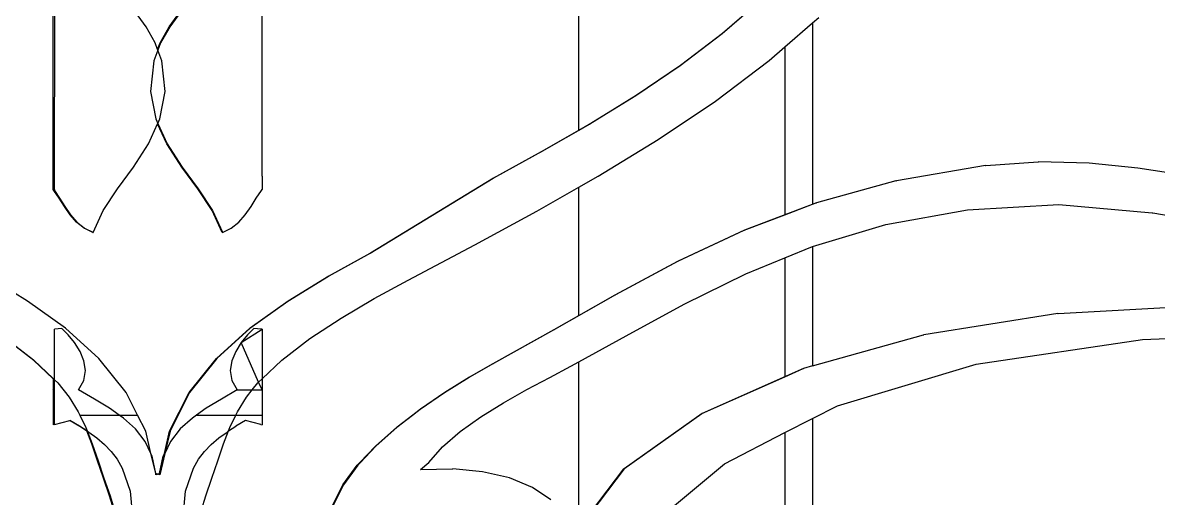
# Model space of a CAD drawing. Header units: inches. Extents: x 1397 to 20304, y -27267 to -746.
# Drawn here: x 13952.83 to 13966.33, y -23850.38 to -23844.72 of the extents above; entities that cross this region are included whole.
import ezdxf

# ---------------------------------------------------------------- set-up
doc = ezdxf.new("R2010")
doc.units = ezdxf.units.IN
doc.header["$LTSCALE"] = 17
doc.header["$MEASUREMENT"] = 0
doc.layers.add('25 BOT BAR', color=12, linetype='Continuous', lineweight=25)

# ---------------------------------------------------------------- blocks, each defined once
blk = doc.blocks.new('A$C99292ed1')
for p, q in [((42.983, 19.61), (42.983, 28.525)), ((36.733, 18.931), (36.734, 21.477)), ((36.748, 21.468), (36.746, 18.736)), ((39.218, 18.931), (39.217, 21.477)), ((44.686, 21.046), (45.146, 21.544)), ((45.151, 21.544), (44.691, 21.046)), ((37.837, 21.145), (37.711, 21.364)), ((38.114, 21.145), (38.24, 21.364)), ((38.245, 21.364), (38.119, 21.145)), ((45.432, 20.85), (45.762, 21.209)), ((45.762, 21.209), (45.835, 21.288)), ((45.762, 21.209), (45.762, 18.509)), ((37.946, 20.907), (37.837, 21.145)), ((38.004, 20.907), (38.114, 21.145)), ((38.119, 21.145), (38.009, 20.907)), ((38.119, 21.145), (38.114, 21.145)), ((44.188, 20.574), (44.686, 21.046)), ((44.691, 21.046), (44.193, 20.574)), ((44.686, 21.046), (44.691, 21.046)), ((37.978, 20.802), (37.93, 20.64)), ((37.975, 20.81), (37.946, 20.907)), ((37.975, 20.81), (38.004, 20.907)), ((37.978, 20.802), (37.975, 20.81)), ((38.009, 20.907), (37.978, 20.802)), ((38.026, 20.64), (37.978, 20.802)), ((38.009, 20.907), (38.004, 20.907)), ((45.247, 20.648), (45.432, 20.85)), ((45.432, 20.85), (45.432, 18.352)), ((37.93, 20.64), (37.89, 20.185)), ((38.066, 20.185), (38.026, 20.64)), ((43.659, 20.126), (44.188, 20.574)), ((44.193, 20.574), (43.664, 20.126)), ((44.188, 20.574), (44.193, 20.574)), ((44.606, 20.044), (45.247, 20.648)), ((37.89, 20.185), (37.953, 19.777)), ((38.002, 19.777), (38.066, 20.185)), ((43.107, 19.699), (43.659, 20.126)), ((43.664, 20.126), (43.112, 19.699)), ((43.659, 20.126), (43.664, 20.126)), ((43.924, 19.47), (44.606, 20.044)), ((37.953, 19.777), (37.978, 19.71)), ((37.978, 19.71), (38.002, 19.777)), ((37.866, 19.406), (37.975, 19.703)), ((37.975, 19.703), (37.978, 19.71)), ((38.084, 19.406), (37.975, 19.703)), ((37.978, 19.71), (38.089, 19.406)), ((42.539, 19.291), (42.983, 19.61)), ((43.112, 19.699), (42.544, 19.291)), ((42.983, 19.61), (43.107, 19.699)), ((43.107, 19.699), (43.112, 19.699)), ((43.212, 18.925), (43.924, 19.47)), ((37.689, 19.062), (37.866, 19.406)), ((38.089, 19.406), (38.084, 19.406)), ((38.262, 19.062), (38.084, 19.406)), ((38.089, 19.406), (38.267, 19.062)), ((41.964, 18.898), (42.539, 19.291)), ((42.544, 19.291), (41.969, 18.898)), ((42.539, 19.291), (42.544, 19.291)), ((37.499, 18.735), (37.689, 19.062)), ((38.451, 18.735), (38.262, 19.062)), ((38.267, 19.062), (38.262, 19.062)), ((38.267, 19.062), (38.456, 18.735)), ((47.816, 19.085), (46.758, 18.857)), ((47.816, 19.085), (47.821, 19.085)), ((47.821, 19.085), (48.443, 19.139)), ((48.443, 19.139), (48.446, 19.138)), ((48.448, 19.139), (48.446, 19.138)), ((49.05, 19.119), (48.448, 19.139)), ((49.628, 19.045), (49.05, 19.119)), ((50.185, 18.936), (49.628, 19.045)), ((36.734, 18.928), (36.733, 18.931)), ((36.734, 18.908), (36.734, 18.928)), ((36.734, 18.729), (36.734, 18.908)), ((36.734, 18.908), (36.746, 18.736)), ((39.216, 18.928), (39.218, 18.931)), ((39.216, 18.928), (39.216, 18.729)), ((42.983, 18.762), (43.212, 18.925)), ((40.501, 17.778), (41.964, 18.898)), ((41.969, 18.898), (40.506, 17.778)), ((41.964, 18.898), (41.969, 18.898)), ((46.753, 18.857), (45.81, 18.529)), ((46.753, 18.857), (46.758, 18.857)), ((36.746, 18.715), (36.734, 18.729)), ((36.742, 18.715), (36.734, 18.729)), ((36.742, 18.715), (36.746, 18.715)), ((36.803, 18.599), (36.742, 18.715)), ((36.746, 18.736), (36.747, 18.725)), ((36.747, 18.725), (36.746, 18.715)), ((36.749, 18.712), (36.746, 18.715)), ((36.749, 18.712), (36.808, 18.599)), ((37.329, 18.414), (37.499, 18.735)), ((38.456, 18.735), (38.451, 18.735)), ((38.622, 18.414), (38.451, 18.735)), ((38.456, 18.735), (38.627, 18.414)), ((39.148, 18.599), (39.208, 18.715)), ((39.208, 18.715), (39.216, 18.729)), ((42.482, 18.404), (42.983, 18.762)), ((42.983, 16.855), (42.983, 18.762)), ((36.803, 18.599), (36.808, 18.599)), ((36.866, 18.475), (36.803, 18.599)), ((36.808, 18.599), (36.87, 18.475)), ((39.085, 18.475), (39.148, 18.599)), ((45.81, 18.529), (44.953, 18.123)), ((45.432, 18.352), (45.762, 18.509)), ((45.762, 18.509), (45.805, 18.529)), ((45.805, 18.529), (45.81, 18.529)), ((47.603, 18.427), (48.689, 18.504)), ((48.689, 18.504), (49.8, 18.38)), ((36.866, 18.475), (36.87, 18.475)), ((36.934, 18.352), (36.866, 18.475)), ((36.87, 18.475), (36.939, 18.352)), ((37.208, 18.089), (37.329, 18.414)), ((38.743, 18.089), (38.622, 18.414)), ((38.627, 18.414), (38.622, 18.414)), ((38.627, 18.414), (38.747, 18.092)), ((39.016, 18.352), (39.085, 18.475)), ((41.745, 17.903), (42.482, 18.404)), ((46.632, 18.209), (47.603, 18.427)), ((49.8, 18.38), (49.805, 18.38)), ((49.805, 18.38), (50.214, 18.291)), ((36.934, 18.352), (36.939, 18.352)), ((37.011, 18.241), (36.934, 18.352)), ((36.939, 18.352), (37.016, 18.241)), ((37.1, 18.15), (37.011, 18.241)), ((37.011, 18.241), (37.016, 18.241)), ((37.016, 18.241), (37.105, 18.15)), ((38.851, 18.15), (38.939, 18.241)), ((38.939, 18.241), (39.016, 18.352)), ((44.948, 18.123), (45.432, 18.352)), ((37.1, 18.15), (37.105, 18.15)), ((37.203, 18.089), (37.1, 18.15)), ((37.105, 18.15), (37.204, 18.092)), ((37.204, 18.092), (37.203, 18.089)), ((37.204, 18.092), (37.208, 18.089)), ((38.747, 18.092), (38.743, 18.089)), ((38.747, 18.092), (38.748, 18.089)), ((38.748, 18.089), (38.851, 18.15)), ((44.159, 17.66), (44.948, 18.123)), ((44.953, 18.123), (44.164, 17.66)), ((44.948, 18.123), (44.953, 18.123)), ((45.762, 17.882), (46.632, 18.209)), ((37.203, 18.089), (37.208, 18.089)), ((38.748, 18.089), (38.743, 18.089)), ((40.954, 17.381), (41.745, 17.903)), ((45.432, 17.713), (45.759, 17.881)), ((45.759, 17.881), (45.762, 17.882)), ((45.762, 17.882), (45.762, 16.103)), ((40.005, 17.436), (40.501, 17.778)), ((40.506, 17.778), (40.01, 17.436)), ((40.501, 17.778), (40.506, 17.778)), ((44.966, 17.474), (45.432, 17.713)), ((45.432, 17.713), (45.432, 15.943)), ((43.414, 17.161), (44.159, 17.66)), ((44.164, 17.66), (43.419, 17.161)), ((44.159, 17.66), (44.164, 17.66)), ((36.429, 17.067), (35.946, 17.436)), ((39.522, 17.067), (40.005, 17.436)), ((40.01, 17.436), (39.527, 17.067)), ((40.005, 17.436), (40.01, 17.436)), ((44.234, 17.021), (44.966, 17.474)), ((40.549, 17.104), (40.954, 17.381)), ((43.419, 17.161), (42.695, 16.647)), ((42.983, 16.855), (43.414, 17.161)), ((43.414, 17.161), (43.419, 17.161)), ((36.879, 16.663), (36.429, 17.067)), ((39.072, 16.663), (39.522, 17.067)), ((39.527, 17.067), (39.077, 16.663)), ((39.522, 17.067), (39.527, 17.067)), ((40.155, 16.815), (40.549, 17.104)), ((43.547, 16.552), (44.234, 17.021)), ((48.677, 16.884), (47.086, 16.566)), ((48.677, 16.884), (48.682, 16.884)), ((48.682, 16.884), (50.379, 17.003)), ((39.785, 16.51), (40.155, 16.815)), ((42.69, 16.647), (42.983, 16.855)), ((36.836, 16.658), (36.749, 16.649)), ((36.749, 15.897), (36.749, 16.649)), ((36.913, 16.565), (36.836, 16.658)), ((37.276, 16.213), (36.879, 16.663)), ((38.674, 16.213), (39.072, 16.663)), ((39.077, 16.663), (38.679, 16.213)), ((38.968, 16.451), (39.216, 16.649)), ((39.12, 16.658), (39.043, 16.565)), ((39.072, 16.663), (39.077, 16.663)), ((39.207, 16.649), (39.12, 16.658)), ((39.216, 16.649), (39.207, 16.649)), ((39.216, 16.649), (39.216, 15.909)), ((41.964, 16.14), (42.69, 16.647)), ((42.695, 16.647), (41.969, 16.14)), ((42.69, 16.647), (42.695, 16.647)), ((49.683, 16.497), (52.007, 16.617)), ((36.499, 16.189), (36.165, 16.51)), ((36.17, 16.51), (36.504, 16.189)), ((36.988, 16.451), (36.913, 16.565)), ((39.043, 16.565), (38.968, 16.451)), ((39.452, 16.189), (39.785, 16.51)), ((42.983, 16.165), (43.547, 16.552)), ((45.762, 16.103), (47.081, 16.566)), ((47.081, 16.566), (47.086, 16.566)), ((47.705, 16.128), (49.683, 16.497)), ((37.053, 16.32), (36.988, 16.451)), ((38.968, 16.451), (38.903, 16.32)), ((39.176, 15.86), (38.968, 16.451)), ((37.098, 16.179), (37.053, 16.32)), ((37.601, 15.706), (37.276, 16.213)), ((38.35, 15.706), (38.674, 16.213)), ((38.679, 16.213), (38.354, 15.706)), ((38.674, 16.213), (38.679, 16.213)), ((38.903, 16.32), (38.857, 16.179)), ((36.504, 16.189), (36.499, 16.189)), ((36.734, 15.909), (36.499, 16.189)), ((36.504, 16.189), (36.734, 15.914)), ((37.116, 16.033), (37.098, 16.179)), ((38.857, 16.179), (38.839, 16.033)), ((39.216, 15.909), (39.452, 16.189)), ((41.679, 15.938), (41.964, 16.14)), ((41.969, 16.14), (41.684, 15.938)), ((41.964, 16.14), (41.969, 16.14)), ((42.636, 15.933), (42.886, 16.098)), ((42.886, 16.098), (42.983, 16.165)), ((42.983, 13.695), (42.983, 16.165)), ((45.762, 16.103), (45.655, 16.064)), ((46.056, 15.511), (47.705, 16.128)), ((37.098, 15.887), (37.116, 16.033)), ((38.839, 16.033), (38.858, 15.887)), ((41.386, 15.709), (41.679, 15.938)), ((41.684, 15.938), (41.391, 15.709)), ((41.679, 15.938), (41.684, 15.938)), ((42.365, 15.75), (42.636, 15.933)), ((44.443, 15.394), (45.432, 15.943)), ((45.655, 16.064), (44.448, 15.394)), ((45.432, 15.943), (45.651, 16.064)), ((45.651, 16.064), (45.655, 16.064)), ((36.734, 15.914), (36.734, 15.909)), ((36.734, 15.914), (36.749, 15.897)), ((36.749, 15.892), (36.734, 15.909)), ((36.734, 15.909), (36.734, 15.746)), ((36.749, 15.897), (36.789, 15.85)), ((36.749, 15.892), (36.749, 15.897)), ((36.749, 15.787), (36.749, 15.892)), ((36.789, 15.85), (36.923, 15.64)), ((37.034, 15.746), (37.098, 15.887)), ((38.858, 15.887), (38.921, 15.746)), ((39.1, 15.746), (39.167, 15.85)), ((39.167, 15.85), (39.176, 15.86)), ((39.176, 15.86), (39.216, 15.909)), ((39.216, 15.746), (39.176, 15.86)), ((39.216, 15.909), (39.216, 15.746)), ((36.734, 15.746), (36.749, 15.787)), ((36.734, 15.746), (36.734, 15.371)), ((36.749, 15.746), (36.734, 15.746)), ((36.749, 15.746), (36.749, 15.787)), ((36.749, 15.371), (36.749, 15.746)), ((37.223, 15.61), (37.034, 15.746)), ((37.737, 15.371), (37.601, 15.706)), ((38.117, 15.132), (38.35, 15.706)), ((38.354, 15.706), (38.122, 15.132)), ((38.35, 15.706), (38.354, 15.706)), ((38.921, 15.746), (38.733, 15.61)), ((38.921, 15.746), (39.1, 15.746)), ((39.033, 15.64), (39.1, 15.746)), ((39.1, 15.746), (39.216, 15.746)), ((39.216, 15.746), (39.216, 15.371)), ((41.095, 15.458), (41.386, 15.709)), ((41.391, 15.709), (41.1, 15.458)), ((41.386, 15.709), (41.391, 15.709)), ((42.088, 15.553), (42.365, 15.75)), ((36.923, 15.64), (37.031, 15.418)), ((37.403, 15.473), (37.223, 15.61)), ((38.733, 15.61), (38.553, 15.473)), ((38.924, 15.418), (39.033, 15.64)), ((41.819, 15.344), (42.088, 15.553)), ((37.031, 15.418), (37.05, 15.371)), ((37.519, 15.371), (37.403, 15.473)), ((38.553, 15.473), (38.436, 15.371)), ((38.906, 15.371), (38.924, 15.418)), ((41.004, 15.371), (41.095, 15.458)), ((41.1, 15.458), (41.009, 15.371)), ((41.095, 15.458), (41.1, 15.458)), ((43.517, 14.571), (44.443, 15.394)), ((44.448, 15.394), (43.522, 14.571)), ((44.443, 15.394), (44.448, 15.394)), ((45.762, 15.322), (46.056, 15.511)), ((36.749, 15.371), (36.734, 15.371)), ((36.734, 15.371), (36.734, 15.228)), ((36.749, 15.232), (36.749, 15.371)), ((36.749, 15.231), (36.931, 15.289)), ((36.931, 15.289), (36.935, 15.29)), ((37.045, 15.206), (36.931, 15.289)), ((36.935, 15.29), (37.049, 15.206)), ((37.05, 15.371), (37.121, 15.185)), ((37.05, 15.371), (37.519, 15.371)), ((37.519, 15.371), (37.737, 15.371)), ((37.568, 15.328), (37.519, 15.371)), ((37.712, 15.166), (37.568, 15.328)), ((37.834, 15.132), (37.737, 15.371)), ((38.388, 15.328), (38.244, 15.166)), ((38.436, 15.371), (38.388, 15.328)), ((38.436, 15.371), (38.906, 15.371)), ((38.835, 15.185), (38.906, 15.371)), ((38.906, 15.371), (39.216, 15.371)), ((39.021, 15.29), (38.906, 15.206)), ((39.202, 15.231), (39.021, 15.29)), ((39.216, 15.371), (39.216, 15.228)), ((40.818, 15.191), (41.004, 15.371)), ((41.009, 15.371), (40.823, 15.191)), ((41.009, 15.371), (41.004, 15.371)), ((41.571, 15.126), (41.819, 15.344)), ((45.432, 15.111), (45.762, 15.322)), ((45.762, 15.322), (45.762, 12.612)), ((36.749, 15.232), (36.734, 15.228)), ((36.749, 15.231), (36.734, 15.228)), ((36.749, 15.231), (36.749, 15.232)), ((37.045, 15.206), (37.049, 15.206)), ((37.132, 15.136), (37.045, 15.206)), ((37.049, 15.206), (37.13, 15.141)), ((37.121, 15.185), (37.136, 15.136)), ((37.132, 15.136), (37.13, 15.141)), ((37.13, 15.141), (37.136, 15.136)), ((37.193, 14.943), (37.132, 15.136)), ((37.136, 15.136), (37.197, 14.943)), ((37.136, 15.136), (37.156, 15.12)), ((37.828, 14.98), (37.712, 15.166)), ((37.895, 14.802), (37.834, 15.132)), ((38.056, 14.802), (38.117, 15.132)), ((38.122, 15.132), (38.065, 14.827)), ((38.117, 15.132), (38.122, 15.132)), ((38.244, 15.166), (38.127, 14.98)), ((38.758, 14.943), (38.819, 15.136)), ((38.8, 15.12), (38.819, 15.136)), ((38.819, 15.136), (38.906, 15.206)), ((38.819, 15.136), (38.835, 15.185)), ((39.202, 15.231), (39.216, 15.228)), ((40.566, 14.911), (40.818, 15.191)), ((40.823, 15.191), (40.571, 14.911)), ((40.818, 15.191), (40.823, 15.191)), ((41.36, 14.899), (41.571, 15.126)), ((37.156, 15.12), (37.254, 15.031)), ((37.254, 15.031), (37.343, 14.935)), ((38.612, 14.935), (38.701, 15.031)), ((38.701, 15.031), (38.8, 15.12)), ((44.713, 14.649), (45.432, 15.111)), ((45.432, 15.111), (45.432, 12.297)), ((37.262, 14.691), (37.193, 14.943)), ((37.197, 14.943), (37.193, 14.943)), ((37.197, 14.943), (37.267, 14.691)), ((37.343, 14.935), (37.423, 14.83)), ((37.895, 14.802), (37.828, 14.98)), ((38.127, 14.98), (38.061, 14.802)), ((38.532, 14.83), (38.612, 14.935)), ((38.689, 14.691), (38.758, 14.943)), ((40.379, 14.664), (40.566, 14.911)), ((40.571, 14.911), (40.382, 14.662)), ((40.566, 14.911), (40.571, 14.911)), ((41.2, 14.667), (41.36, 14.899)), ((37.423, 14.83), (37.494, 14.714)), ((37.91, 14.761), (37.895, 14.802)), ((37.952, 14.502), (37.895, 14.802)), ((37.952, 14.502), (37.91, 14.761)), ((37.999, 14.502), (38.041, 14.761)), ((38.061, 14.802), (38.004, 14.502)), ((38.045, 14.761), (38.027, 14.647)), ((38.041, 14.761), (38.056, 14.802)), ((38.045, 14.761), (38.041, 14.761)), ((38.061, 14.802), (38.045, 14.761)), ((38.056, 14.802), (38.065, 14.827)), ((38.065, 14.827), (38.061, 14.802)), ((38.461, 14.714), (38.532, 14.83)), ((37.33, 14.433), (37.262, 14.691)), ((37.267, 14.691), (37.262, 14.691)), ((37.267, 14.691), (37.335, 14.433)), ((37.494, 14.714), (37.555, 14.584)), ((37.555, 14.584), (37.648, 14.242)), ((37.999, 14.502), (38.027, 14.647)), ((38.027, 14.647), (38.004, 14.502)), ((38.307, 14.242), (38.401, 14.584)), ((38.401, 14.584), (38.461, 14.714)), ((38.62, 14.433), (38.689, 14.691)), ((40.178, 14.336), (40.349, 14.625)), ((40.354, 14.625), (40.183, 14.336)), ((40.349, 14.625), (40.379, 14.664)), ((40.349, 14.625), (40.354, 14.625)), ((40.382, 14.662), (40.354, 14.625)), ((40.382, 14.662), (40.379, 14.664)), ((41.101, 14.564), (41.2, 14.667)), ((43.653, 13.543), (44.713, 14.649)), ((37.975, 14.492), (37.952, 14.502)), ((37.954, 14.481), (37.952, 14.502)), ((37.978, 14.491), (37.954, 14.481)), ((37.975, 14.492), (37.999, 14.502)), ((37.978, 14.491), (37.975, 14.492)), ((38, 14.5), (37.978, 14.491)), ((38.001, 14.481), (37.978, 14.491)), ((38, 14.5), (37.999, 14.502)), ((38.004, 14.502), (37.999, 14.502)), ((38.004, 14.502), (38, 14.5)), ((38.004, 14.502), (38.001, 14.481)), ((41.101, 14.564), (41.479, 14.573)), ((41.479, 14.573), (41.484, 14.573)), ((41.839, 14.529), (41.484, 14.573)), ((42.158, 14.436), (41.839, 14.529)), ((42.983, 13.695), (43.517, 14.571)), ((43.522, 14.571), (42.983, 13.687)), ((43.517, 14.571), (43.522, 14.571)), ((37.404, 14.17), (37.33, 14.433)), ((37.335, 14.433), (37.33, 14.433)), ((37.335, 14.433), (37.409, 14.17)), ((38.547, 14.17), (38.62, 14.433)), ((40.043, 13.998), (40.178, 14.336)), ((40.183, 14.336), (40.048, 13.998)), ((40.178, 14.336), (40.183, 14.336)), ((42.431, 14.296), (42.158, 14.436)), ((37.648, 14.242), (37.677, 13.852)), ((38.279, 13.852), (38.307, 14.242)), ((42.65, 14.113), (42.431, 14.296)), ((37.597, 13.392), (37.404, 14.17)), ((37.409, 14.17), (37.404, 14.17)), ((37.409, 14.17), (37.602, 13.392)), ((38.353, 13.392), (38.547, 14.17))]:
    blk.add_line(p, q)

msp = doc.modelspace()

# ---------------------------------------------------------------- block references
at = {"layer": '25 BOT BAR', "yscale": 0.8}
msp.add_blockref('A$C99292ed1', (13916.461, -23861.687), dxfattribs=at)

doc.saveas('drawing.dxf')
